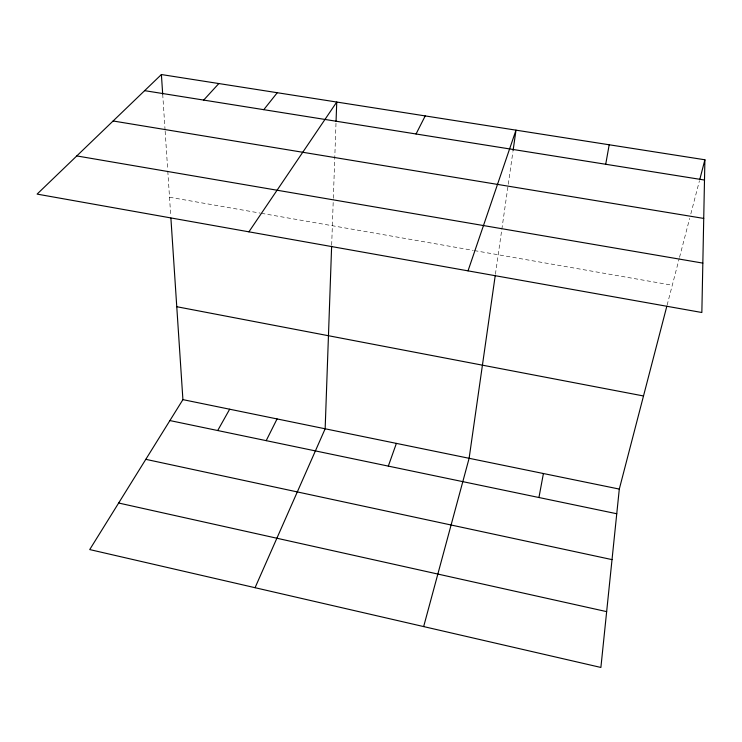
<?xml version="1.0" encoding="UTF-8"?>
<svg xmlns="http://www.w3.org/2000/svg" width="742" height="742" viewBox="0 0 742 742"><rect width="100%" height="100%" fill="white"/><g stroke="black" fill="none" stroke-linecap="round" stroke-linejoin="round"><path stroke-width="0.56" stroke-dasharray="3.71 2.78" d="M331.674 245.101L333.288 199.403M333.334 198.262L336.015 122.671M495.415 274.215L512.917 151.72M667.123 305.12L679.245 258.448M679.542 257.335L689.67 218.352M690.821 213.928L699.437 180.779M169.519 197.233L260.238 213.112M261.37 213.306L473.248 250.388M474.388 250.592L672.289 285.225M162.702 94.197L165.067 130.045M165.151 131.195L167.711 169.955M167.785 171.096L170.743 215.737"/><path stroke-width="1.11" d="M704.9 159.78L701.849 312.503L37.1 194.107L161.394 74.543L704.9 159.78L699.725 179.666M331.628 246.242L325.154 428.793L255.062 587.701M336.052 121.521L336.747 102.044L248.904 231.829M666.835 306.223L619.301 489.08L600.89 667.457L89.726 549.572L182.912 399.632L170.892 218.046M495.257 275.365L469.12 458.296L423.654 626.582M513.074 150.589L515.996 130.156L468.026 270.858M605.713 164.26L609.191 144.764M538.942 497.511L543.413 473.526M388.316 466.106L396.386 443.391M266.202 440.646L277.072 418.933M416.049 133.987L425.212 115.919M217.703 430.536L229.668 409.213M263.781 109.677L277.276 92.713M203.688 100.087L218.844 83.549M144.644 90.654L704.492 180.037M113.127 120.983L703.731 218.426M76.797 155.931L702.841 263.113M176.763 306.715L643.499 395.968M182.912 399.632L619.301 489.08M169.899 420.566L616.75 513.742M145.812 459.335L612.02 559.616M118.664 503.02L606.65 611.631M161.394 74.543L162.702 94.197"/></g></svg>
